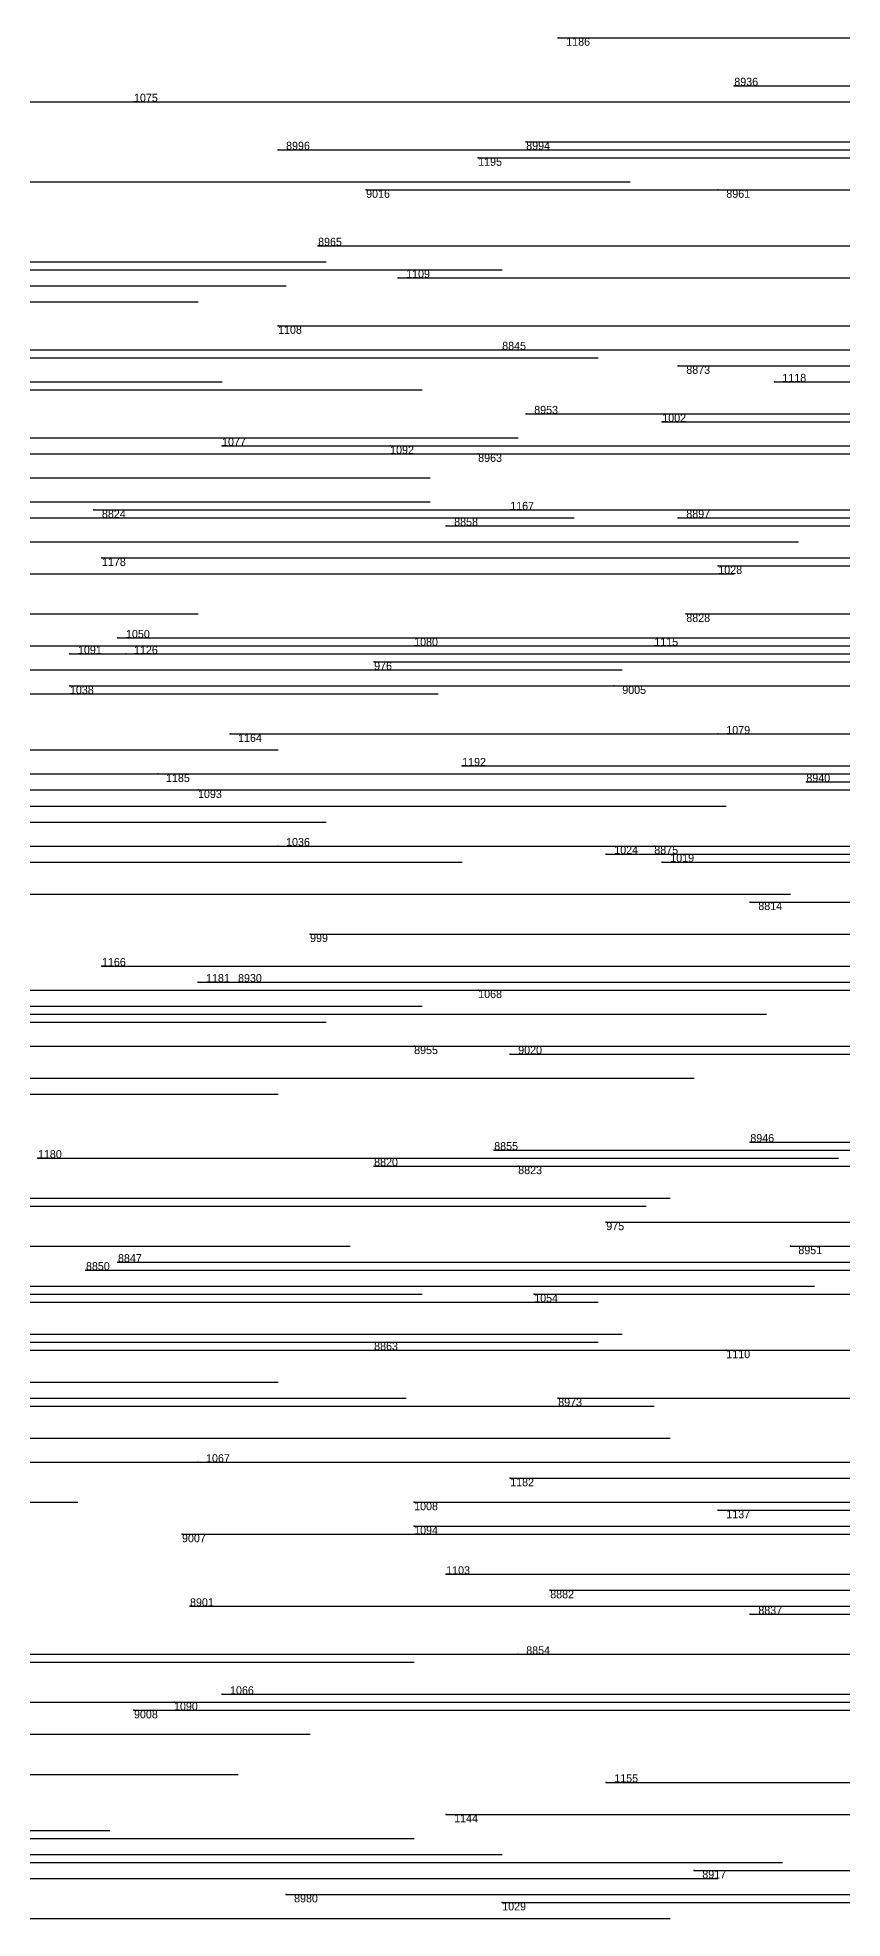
# Model space of a CAD drawing. Extents: x 0 to 1.1, y 0 to 1.
# Drawn here: x 0.811 to 0.9115, y 0.264 to 0.499 of the extents above; entities that cross this region are included whole.
import ezdxf

# ---------------------------------------------------------------- set-up
doc = ezdxf.new("R2010")
doc.units = 0
for name, color, linetype in [('Facilities', 3, 'CONTINUOUS'), ('Normals', 1, 'CONTINUOUS'), ('Source_points', 5, 'CONTINUOUS'), ('Text', 3, 'CONTINUOUS')]:
    doc.layers.add(name, color=color, linetype=linetype)

msp = doc.modelspace()

# ---------------------------------------------------------------- linework, layer by layer
at = {"layer": 'Facilities', "color": 3}
for p in [(0.876, 0.499), (0.898, 0.493, 1), (0.823, 0.491), (0.841, 0.485, 1), (0.872, 0.486, 1), (0.866, 0.484), (0.852, 0.48, 1), (0.896, 0.48, 1), (0.846, 0.473, 1), (0.856, 0.469), (0.841, 0.463), (0.869, 0.46, 1), (0.891, 0.458, 1), (0.903, 0.456), (0.872, 0.452, 1), (0.889, 0.451), (0.834, 0.448), (0.855, 0.448), (0.866, 0.447, 1), (0.818, 0.44, 1), (0.87, 0.44), (0.862, 0.438, 1), (0.891, 0.439, 1), (0.819, 0.434), (0.896, 0.433), (0.892, 0.427, 1), (0.821, 0.424), (0.815, 0.422), (0.822, 0.422), (0.853, 0.421), (0.858, 0.423), (0.888, 0.423), (0.815, 0.418), (0.883, 0.418, 1), (0.835, 0.412), (0.896, 0.412), (0.826, 0.407), (0.864, 0.408), (0.831, 0.405), (0.907, 0.406, 1), (0.841, 0.398), (0.888, 0.398, 1), (0.882, 0.397), (0.889, 0.396), (0.9, 0.391, 1), (0.845, 0.387), (0.819, 0.383), (0.831, 0.381), (0.836, 0.381, 1), (0.866, 0.38), (0.858, 0.373, 1), (0.87, 0.372, 1), (0.868, 0.36, 1), (0.9, 0.361, 1), (0.811, 0.359), (0.853, 0.358, 1), (0.871, 0.358, 1), (0.882, 0.351), (0.905, 0.348, 1), (0.821, 0.346, 1), (0.817, 0.345, 1), (0.873, 0.342), (0.853, 0.335, 1), (0.897, 0.335), (0.876, 0.329, 1), (0.831, 0.321), (0.87, 0.319), (0.858, 0.316), (0.896, 0.315), (0.858, 0.313), (0.829, 0.312, 1), (0.862, 0.307), (0.875, 0.305, 1), (0.83, 0.303, 1), (0.9, 0.302, 1), (0.871, 0.297, 1), (0.834, 0.292), (0.823, 0.29, 1), (0.828, 0.291), (0.882, 0.281), (0.862, 0.277), (0.893, 0.27, 1), (0.842, 0.267, 1), (0.869, 0.266)]:
    msp.add_point(p, dxfattribs=at)
at = {"layer": 'Normals', "color": 1}
for p, q in [((0.876, 0.499), (0.976, 0.499)), ((0.898, 0.493, 1), (0.998, 0.493, 1)), ((0.758, 0.491, 1), (0.858, 0.491, 1)), ((0.823, 0.491), (0.922, 0.491)), ((0.841, 0.485, 1), (0.941, 0.485, 1)), ((0.872, 0.486, 1), (0.972, 0.486, 1)), ((0.866, 0.484), (0.966, 0.484)), ((0.785, 0.481), (0.885, 0.481)), ((0.852, 0.48, 1), (0.952, 0.48, 1)), ((0.896, 0.48, 1), (0.996, 0.48, 1)), ((0.846, 0.473, 1), (0.946, 0.473, 1)), ((0.747, 0.471), (0.847, 0.471)), ((0.742, 0.468, 1), (0.842, 0.468, 1)), ((0.769, 0.47, 1), (0.869, 0.47, 1)), ((0.856, 0.469), (0.956, 0.469)), ((0.731, 0.466, 1), (0.831, 0.466, 1)), ((0.841, 0.463), (0.941, 0.463)), ((0.781, 0.459), (0.881, 0.459)), ((0.804, 0.46), (0.904, 0.46)), ((0.869, 0.46, 1), (0.969, 0.46, 1)), ((0.734, 0.456), (0.834, 0.456)), ((0.891, 0.458, 1), (0.991, 0.458, 1)), ((0.903, 0.456), (1.004, 0.456)), ((0.759, 0.455), (0.859, 0.455)), ((0.872, 0.452, 1), (0.972, 0.452, 1)), ((0.771, 0.449), (0.871, 0.449)), ((0.889, 0.451), (0.989, 0.451)), ((0.779, 0.447, 1), (0.879, 0.447, 1)), ((0.834, 0.448), (0.934, 0.448)), ((0.855, 0.448), (0.955, 0.448)), ((0.866, 0.447, 1), (0.966, 0.447, 1)), ((0.76, 0.444, 1), (0.86, 0.444, 1)), ((0.76, 0.441), (0.86, 0.441)), ((0.818, 0.44, 1), (0.918, 0.44, 1)), ((0.87, 0.44), (0.97, 0.44)), ((0.738, 0.439, 1), (0.838, 0.439, 1)), ((0.778, 0.439, 1), (0.878, 0.439, 1)), ((0.862, 0.438, 1), (0.962, 0.438, 1)), ((0.891, 0.439, 1), (0.991, 0.439, 1)), ((0.806, 0.436), (0.906, 0.436)), ((0.819, 0.434), (0.919, 0.434)), ((0.896, 0.433), (0.996, 0.433)), ((0.798, 0.432), (0.898, 0.432)), ((0.731, 0.427), (0.831, 0.427)), ((0.892, 0.427, 1), (0.992, 0.427, 1)), ((0.821, 0.424), (0.921, 0.424)), ((0.763, 0.423, 1), (0.863, 0.423, 1)), ((0.815, 0.422), (0.915, 0.422)), ((0.822, 0.422), (0.922, 0.422)), ((0.853, 0.421), (0.953, 0.421)), ((0.858, 0.423), (0.958, 0.423)), ((0.888, 0.423), (0.988, 0.423)), ((0.784, 0.42), (0.884, 0.42)), ((0.718, 0.417), (0.818, 0.417)), ((0.761, 0.417, 1), (0.861, 0.417, 1)), ((0.815, 0.418), (0.915, 0.418)), ((0.883, 0.418, 1), (0.983, 0.418, 1)), ((0.835, 0.412), (0.935, 0.412)), ((0.896, 0.412), (0.996, 0.412)), ((0.72, 0.41, 1), (0.82, 0.41, 1)), ((0.741, 0.41), (0.841, 0.41)), ((0.801, 0.407), (0.901, 0.407)), ((0.826, 0.407), (0.926, 0.407)), ((0.864, 0.408), (0.964, 0.408)), ((0.765, 0.405, 1), (0.865, 0.405, 1)), ((0.831, 0.405), (0.93, 0.405)), ((0.907, 0.406, 1), (1.007, 0.406, 1)), ((0.797, 0.403, 1), (0.897, 0.403, 1)), ((0.747, 0.401), (0.847, 0.401)), ((0.73, 0.398, 1), (0.83, 0.398, 1)), ((0.798, 0.398, 1), (0.898, 0.398, 1)), ((0.805, 0.398), (0.905, 0.398)), ((0.841, 0.398), (0.941, 0.398)), ((0.888, 0.398, 1), (0.988, 0.398, 1)), ((0.764, 0.396, 1), (0.864, 0.396, 1)), ((0.882, 0.397), (0.982, 0.397)), ((0.889, 0.396), (0.989, 0.396)), ((0.805, 0.392), (0.905, 0.392)), ((0.9, 0.391, 1), (1, 0.391, 1)), ((0.845, 0.387), (0.945, 0.387)), ((0.819, 0.383), (0.919, 0.383)), ((0.831, 0.381), (0.931, 0.381)), ((0.836, 0.381, 1), (0.935, 0.381, 1)), ((0.808, 0.38), (0.908, 0.38)), ((0.866, 0.38), (0.966, 0.38)), ((0.759, 0.378), (0.859, 0.378)), ((0.802, 0.377), (0.902, 0.377)), ((0.747, 0.376, 1), (0.847, 0.376, 1)), ((0.787, 0.373, 1), (0.887, 0.373, 1)), ((0.858, 0.373, 1), (0.958, 0.373, 1)), ((0.87, 0.372, 1), (0.97, 0.372, 1)), ((0.793, 0.369, 1), (0.893, 0.369, 1)), ((0.741, 0.367), (0.841, 0.367)), ((0.868, 0.36, 1), (0.968, 0.36, 1)), ((0.9, 0.361, 1), (1, 0.361, 1)), ((0.811, 0.359), (0.911, 0.359)), ((0.853, 0.358, 1), (0.953, 0.358, 1)), ((0.871, 0.358, 1), (0.971, 0.358, 1)), ((0.787, 0.353), (0.887, 0.353)), ((0.79, 0.354, 1), (0.89, 0.354, 1)), ((0.882, 0.351), (0.982, 0.351)), ((0.75, 0.348), (0.85, 0.348)), ((0.905, 0.348, 1), (1.005, 0.348, 1)), ((0.821, 0.346, 1), (0.92, 0.346, 1)), ((0.817, 0.345, 1), (0.916, 0.345, 1)), ((0.742, 0.342, 1), (0.842, 0.342, 1)), ((0.759, 0.342), (0.859, 0.342)), ((0.781, 0.341, 1), (0.881, 0.341, 1)), ((0.808, 0.343, 1), (0.908, 0.343, 1)), ((0.873, 0.342), (0.973, 0.342)), ((0.784, 0.337), (0.884, 0.337)), ((0.758, 0.335), (0.858, 0.335)), ((0.776, 0.335), (0.876, 0.335)), ((0.781, 0.336, 1), (0.881, 0.336, 1)), ((0.792, 0.335, 1), (0.892, 0.335, 1)), ((0.853, 0.335, 1), (0.953, 0.335, 1)), ((0.897, 0.335), (0.997, 0.335)), ((0.727, 0.331, 1), (0.827, 0.331, 1)), ((0.741, 0.331, 1), (0.841, 0.331, 1)), ((0.731, 0.329), (0.831, 0.329)), ((0.757, 0.329, 1), (0.857, 0.329, 1)), ((0.788, 0.328, 1), (0.888, 0.328, 1)), ((0.876, 0.329, 1), (0.976, 0.329, 1)), ((0.79, 0.324, 1), (0.89, 0.324, 1)), ((0.759, 0.321, 1), (0.859, 0.321, 1)), ((0.831, 0.321), (0.931, 0.321)), ((0.87, 0.319), (0.97, 0.319)), ((0.716, 0.316), (0.816, 0.316)), ((0.858, 0.316), (0.958, 0.316)), ((0.896, 0.315), (0.996, 0.315)), ((0.858, 0.313), (0.958, 0.313)), ((0.829, 0.312, 1), (0.929, 0.312, 1)), ((0.862, 0.307), (0.962, 0.307)), ((0.875, 0.305, 1), (0.975, 0.305, 1)), ((0.83, 0.303, 1), (0.93, 0.303, 1)), ((0.9, 0.302, 1), (1, 0.302, 1)), ((0.78, 0.297), (0.88, 0.297)), ((0.871, 0.297, 1), (0.971, 0.297, 1)), ((0.722, 0.296), (0.822, 0.296)), ((0.758, 0.296, 1), (0.858, 0.296, 1)), ((0.834, 0.292), (0.934, 0.292)), ((0.785, 0.291), (0.885, 0.291)), ((0.823, 0.29, 1), (0.923, 0.29, 1)), ((0.828, 0.291), (0.928, 0.291)), ((0.745, 0.287), (0.845, 0.287)), ((0.736, 0.282), (0.836, 0.282)), ((0.882, 0.281), (0.982, 0.281)), ((0.72, 0.275), (0.82, 0.275)), ((0.862, 0.277), (0.962, 0.277)), ((0.758, 0.274), (0.858, 0.274)), ((0.769, 0.272), (0.869, 0.272)), ((0.804, 0.271), (0.904, 0.271)), ((0.764, 0.269), (0.864, 0.269)), ((0.772, 0.269), (0.872, 0.269)), ((0.796, 0.269), (0.896, 0.269)), ((0.893, 0.27, 1), (0.993, 0.27, 1)), ((0.842, 0.267, 1), (0.942, 0.267, 1)), ((0.869, 0.266), (0.969, 0.266)), ((0.79, 0.264), (0.89, 0.264))]:
    msp.add_line(p, q, dxfattribs=at)
at = {"layer": 'Source_points', "color": 5}
for p in [(0.876, 0.499), (0.898, 0.493, 1), (0.823, 0.491), (0.841, 0.485, 1), (0.872, 0.486, 1), (0.866, 0.484), (0.852, 0.48, 1), (0.896, 0.48, 1), (0.846, 0.473, 1), (0.856, 0.469), (0.841, 0.463), (0.869, 0.46, 1), (0.891, 0.458, 1), (0.903, 0.456), (0.872, 0.452, 1), (0.889, 0.451), (0.834, 0.448), (0.855, 0.448), (0.866, 0.447, 1), (0.818, 0.44, 1), (0.87, 0.44), (0.862, 0.438, 1), (0.891, 0.439, 1), (0.819, 0.434), (0.896, 0.433), (0.892, 0.427, 1), (0.821, 0.424), (0.815, 0.422), (0.822, 0.422), (0.853, 0.421), (0.858, 0.423), (0.888, 0.423), (0.815, 0.418), (0.883, 0.418, 1), (0.835, 0.412), (0.896, 0.412), (0.826, 0.407), (0.864, 0.408), (0.831, 0.405), (0.907, 0.406, 1), (0.841, 0.398), (0.888, 0.398, 1), (0.882, 0.397), (0.889, 0.396), (0.9, 0.391, 1), (0.845, 0.387), (0.819, 0.383), (0.831, 0.381), (0.836, 0.381, 1), (0.866, 0.38), (0.858, 0.373, 1), (0.87, 0.372, 1), (0.868, 0.36, 1), (0.9, 0.361, 1), (0.811, 0.359), (0.853, 0.358, 1), (0.871, 0.358, 1), (0.882, 0.351), (0.905, 0.348, 1), (0.821, 0.346, 1), (0.817, 0.345, 1), (0.873, 0.342), (0.853, 0.335, 1), (0.897, 0.335), (0.876, 0.329, 1), (0.831, 0.321), (0.87, 0.319), (0.858, 0.316), (0.896, 0.315), (0.858, 0.313), (0.829, 0.312, 1), (0.862, 0.307), (0.875, 0.305, 1), (0.83, 0.303, 1), (0.9, 0.302, 1), (0.871, 0.297, 1), (0.834, 0.292), (0.823, 0.29, 1), (0.828, 0.291), (0.882, 0.281), (0.862, 0.277), (0.893, 0.27, 1), (0.842, 0.267, 1), (0.869, 0.266)]:
    msp.add_point(p, dxfattribs=at)

# ---------------------------------------------------------------- texts
at = {"layer": 'Text', "color": 3}
for s, p in [('1186', (0.877, 0.498)), ('8936', (0.898, 0.493, 1)), ('1075', (0.823, 0.491)), ('8996', (0.842, 0.485, 1)), ('8994', (0.872, 0.485, 1)), ('1195', (0.866, 0.483)), ('9016', (0.852, 0.479, 1)), ('8961', (0.897, 0.479, 1)), ('8965', (0.846, 0.473, 1)), ('1109', (0.857, 0.469)), ('1108', (0.841, 0.462)), ('8845', (0.869, 0.46, 1)), ('8873', (0.892, 0.457, 1)), ('1118', (0.904, 0.456)), ('8953', (0.873, 0.452, 1)), ('1002', (0.889, 0.451)), ('1077', (0.834, 0.448)), ('1092', (0.855, 0.447)), ('8963', (0.866, 0.446, 1)), ('8824', (0.819, 0.439, 1)), ('1167', (0.87, 0.44)), ('8897', (0.892, 0.439, 1)), ('8858', (0.863, 0.438, 1)), ('1178', (0.819, 0.433)), ('1028', (0.896, 0.432)), ('8828', (0.892, 0.426, 1)), ('1050', (0.822, 0.424)), ('1080', (0.858, 0.423)), ('1115', (0.888, 0.423)), ('1091', (0.816, 0.422)), ('1126', (0.823, 0.422)), ('976', (0.853, 0.42)), ('1038', (0.815, 0.417)), ('9005', (0.884, 0.417, 1)), ('1164', (0.836, 0.411)), ('1079', (0.897, 0.412)), ('1192', (0.864, 0.408)), ('1185', (0.827, 0.406)), ('8940', (0.907, 0.406, 1)), ('1093', (0.831, 0.404)), ('1036', (0.842, 0.398)), ('1024', (0.883, 0.397)), ('8875', (0.888, 0.397, 1)), ('1019', (0.89, 0.396)), ('8814', (0.901, 0.39, 1)), ('999', (0.845, 0.386)), ('1166', (0.819, 0.383)), ('1181', (0.832, 0.381)), ('8930', (0.836, 0.381, 1)), ('1068', (0.866, 0.379)), ('8955', (0.858, 0.372, 1)), ('9020', (0.871, 0.372, 1)), ('8946', (0.9, 0.361, 1)), ('1180', (0.811, 0.359)), ('8855', (0.868, 0.36, 1)), ('8820', (0.853, 0.358, 1)), ('8823', (0.871, 0.357, 1)), ('975', (0.882, 0.35)), ('8951', (0.906, 0.347, 1)), ('8850', (0.817, 0.345, 1)), ('8847', (0.821, 0.346, 1)), ('1054', (0.873, 0.341)), ('8863', (0.853, 0.335, 1)), ('1110', (0.897, 0.334)), ('8973', (0.876, 0.328, 1)), ('1067', (0.832, 0.321)), ('1182', (0.87, 0.318)), ('1008', (0.858, 0.315)), ('1137', (0.897, 0.314)), ('1094', (0.858, 0.312)), ('9007', (0.829, 0.311, 1)), ('1103', (0.862, 0.307)), ('8901', (0.83, 0.303, 1)), ('8882', (0.875, 0.304, 1)), ('8837', (0.901, 0.302, 1)), ('8854', (0.872, 0.297, 1)), ('1066', (0.835, 0.292)), ('9008', (0.823, 0.289, 1)), ('1090', (0.828, 0.29)), ('1155', (0.883, 0.281)), ('1144', (0.863, 0.276)), ('8917', (0.894, 0.269, 1)), ('8980', (0.843, 0.266, 1)), ('1029', (0.869, 0.265))]:
    msp.add_text(s, height=0.001, dxfattribs=at).set_placement(p)

doc.saveas('drawing.dxf')
